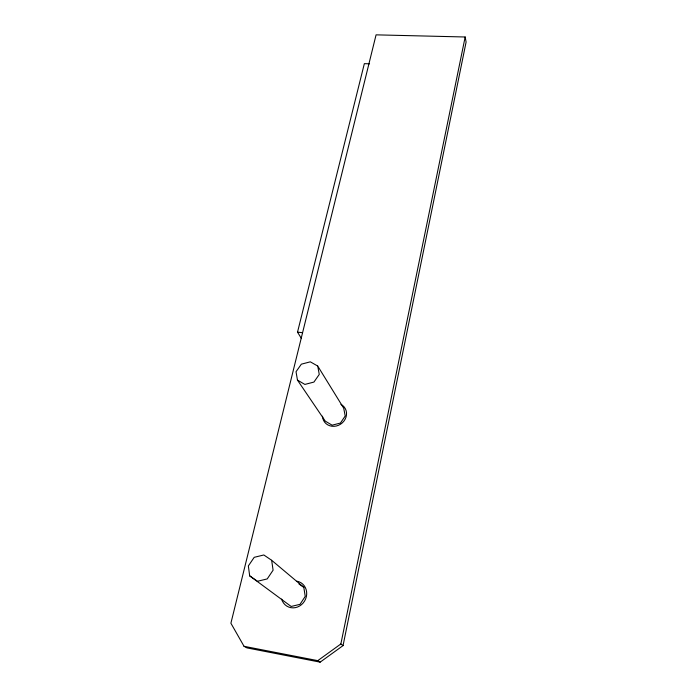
<?xml version="1.0" encoding="UTF-8"?>
<svg xmlns="http://www.w3.org/2000/svg" width="697" height="697" viewBox="0 0 697 697"><rect width="100%" height="100%" fill="white"/><g stroke="black" fill="none" stroke-linecap="round" stroke-linejoin="round"><path stroke-width="1.05" d="M343.046 645.605L466.101 42.047L465.169 36.993L376.075 34.85L230.899 623.223L244.046 646.311L246.947 647.896L320.158 662.15L343.046 645.605L340.859 643.967L465.169 36.993M301.479 338.585L297.523 332.155L364.348 63.654L369.541 63.819M244.046 646.311L317.78 660.643L340.859 643.967M297.523 332.155L302.542 332.687M317.727 366.047L310.313 361.83L301.348 364.174L296.033 371.719L297.462 380.109L325.264 421.119L332.12 425.179L340.406 423.07L345.207 416.013L343.717 408.207L317.727 366.047L319.261 374.428L313.929 382.069L304.877 384.422L297.462 380.109M317.78 660.643L320.158 662.15M271.647 560.275L263.823 554.978L254.205 557.321L248.35 565.938L249.683 575.861L291.146 606.46L299.989 604.351L305.234 596.388L303.796 587.292L271.647 560.275L273.093 570.19L267.221 578.919L257.498 581.272L249.683 575.861M298.996 584.025L303.796 587.292M296.861 581.193A13.661 12.546 -62 0 1 306.689 594.314A13.661 12.546 -62 0 1 295.319 607.645A13.661 12.546 -62 0 1 281.614 599.072M340.938 404.365A12.389 11.248 -34.6 0 1 340.537 424.22A12.389 11.248 -34.6 0 1 322.502 416.196"/></g></svg>
